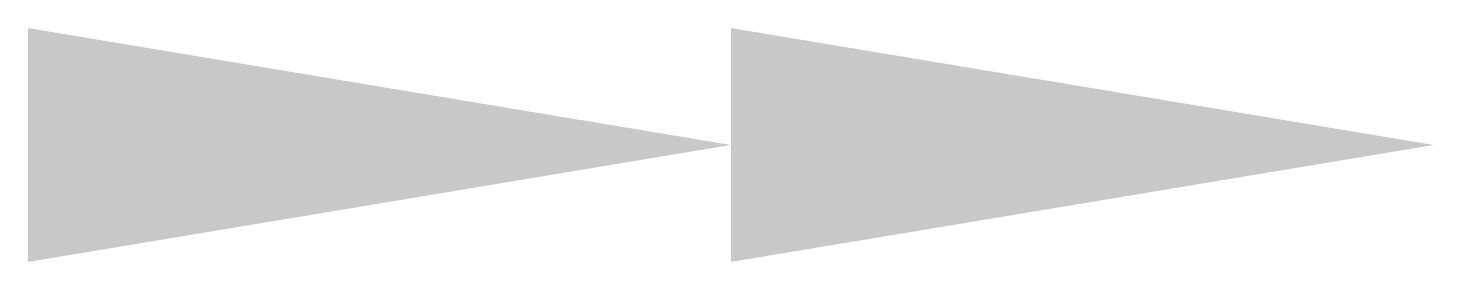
# Model space of a CAD drawing. Extents: x 1432.62 to 1434.62, y 5619.48 to 5619.82.
import ezdxf

# ---------------------------------------------------------------- set-up
doc = ezdxf.new("R2010")
doc.units = 0
doc.header["$LTSCALE"] = 100
doc.layers.add('~-TDIM', color=1, linetype='Continuous')

msp = doc.modelspace()

# ---------------------------------------------------------------- linework, layer by layer
at = {"layer": '~-TDIM'}
for points in [[(1432.6155, 5619.817), (1432.6155, 5619.4837), (1433.6155, 5619.6504)], [(1433.6155, 5619.817), (1433.6155, 5619.4837), (1434.6155, 5619.6504)]]:
    msp.add_solid(points, dxfattribs=at)

doc.saveas('drawing.dxf')
